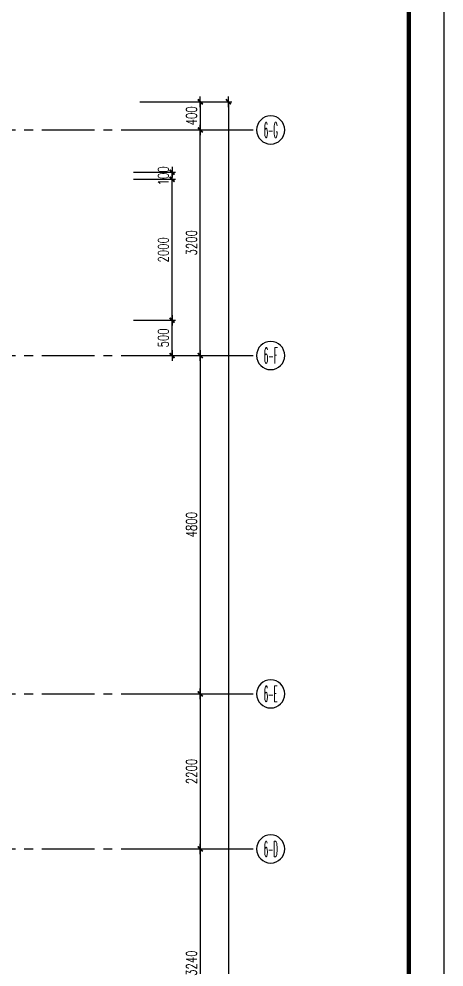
# Model space of a CAD drawing. Extents: x -395226 to -176901, y -140672 to 68263.
# Drawn here: x -241840 to -235802, y 43645 to 57095 of the extents above; entities that cross this region are included whole.
import ezdxf
from ezdxf.enums import TextEntityAlignment as Align

# ---------------------------------------------------------------- set-up
doc = ezdxf.new("R2010")
doc.units = 0
doc.header["$LTSCALE"] = 1000
doc.header["$MEASUREMENT"] = 0
doc.linetypes.add('ACAD_ISO08W100', pattern=[36, 24, -3, 6, -3])
doc.linetypes.add('Plans$0$CENTER2', pattern=[1.125, 0.75, -0.125, 0.125, -0.125])
doc.layers.get('0').update_dxf_attribs({"linetype": 'CONTINUOUS'})
doc.layers.get('Defpoints').update_dxf_attribs({"linetype": 'CONTINUOUS'})
for name, color, linetype in [('A-AXIS', 3, 'CONTINUOUS'), ('A-AXIS-TEXT', 7, 'CONTINUOUS'), ('A-DIM', 201, 'CONTINUOUS'), ('A-DOTE', 8, 'ACAD_ISO08W100'), ('A-PUB-DIM', 3, 'CONTINUOUS'), ('Plans$0$Grid', 9, 'Plans$0$CENTER2'), ('图框', 7, 'CONTINUOUS')]:
    doc.layers.add(name, color=color, linetype=linetype)
doc.styles.add('COMPLEX', font='COMPLEX')
doc.styles.add('DIM_FONT', font='SIMPLEX', dxfattribs={"width": 0.7, "bigfont": 'GBCBIG'})
doc.dimstyles.new('DIM100', dxfattribs={"dimscale": 100, "dimtxt": 3, "dimasz": 0.01, "dimexe": 1, "dimexo": 1, "dimgap": 1, "dimtad": 1, "dimdec": 0, "dimzin": 0, "dimdsep": 46, "dimtxsty": 'DIM_FONT', "dimblk1": '_DIMX', "dimblk2": '_DIMX', "dimsah": 1, "dimcen": 0.01, "dimclrd": 256, "dimclre": 256, "dimclrt": 7, "dimadec": 0, "dimazin": 0, "dimtfac": 1, "dimtdec": 0, "dimtix": 1, "dimtmove": 2, "dimatfit": 3, "dimldrblk": '_DIMX', "dimfxl": 0, "dimtolj": 1, "dimtzin": 5, "dimarcsym": 0})

# ---------------------------------------------------------------- blocks, each defined once
blk = doc.blocks.new('_DIMX')
blk.add_line((-150, 0), (150, 0))
at = {"const_width": 50}
blk.add_lwpolyline([(-70, -70), (70, 70)], dxfattribs=at)
blk = doc.blocks.new('*D490')
at = {"layer": 'A-PUB-DIM', "lineweight": -2}
for p, q in [((7251, 16240), (7852, 16240)), ((7802, 16239), (7802, 11440)), ((7251, 11440), (7852, 11440))]:
    blk.add_line(p, q, dxfattribs=at)
at = {"layer": 'Defpoints', "color": 0}
for p in [(7201, 16240), (7201, 11440), (7802, 11440)]:
    blk.add_point(p, dxfattribs=at)
at = {"layer": 'A-PUB-DIM', "lineweight": -2, "xscale": 0.5, "yscale": 0.5, "zscale": 0.5}
for p, rotation in [((7802, 16240), 90), ((7802, 11440), 270)]:
    blk.add_blockref('_DIMX', p, dxfattribs=dict(at, rotation=rotation))
at = {"layer": 'A-PUB-DIM', "insert": (7677, 13840), "char_height": 150, "attachment_point": 5, "rotation": 90, "style": 'DIM_FONT'}
blk.add_mtext('\\A1;4800', dxfattribs=at)
blk = doc.blocks.new('*D491')
at = {"layer": 'A-PUB-DIM', "lineweight": -2}
for p, q in [((7251, 11440), (7852, 11440)), ((7802, 11439), (7802, 9240)), ((7251, 9240), (7852, 9240))]:
    blk.add_line(p, q, dxfattribs=at)
at = {"layer": 'Defpoints', "color": 0}
for p in [(7201, 11440), (7201, 9240), (7802, 9240)]:
    blk.add_point(p, dxfattribs=at)
at = {"layer": 'A-PUB-DIM', "lineweight": -2, "xscale": 0.5, "yscale": 0.5, "zscale": 0.5}
for p, rotation in [((7802, 11440), 90), ((7802, 9240), 270)]:
    blk.add_blockref('_DIMX', p, dxfattribs=dict(at, rotation=rotation))
at = {"layer": 'A-PUB-DIM', "insert": (7677, 10340), "char_height": 150, "attachment_point": 5, "rotation": 90, "style": 'DIM_FONT'}
blk.add_mtext('\\A1;2200', dxfattribs=at)
blk = doc.blocks.new('*D492')
at = {"layer": 'A-PUB-DIM', "lineweight": -2}
for p, q in [((7251, 9240), (7852, 9240)), ((7802, 9239), (7802, 6001)), ((7251, 6000), (7852, 6000))]:
    blk.add_line(p, q, dxfattribs=at)
at = {"layer": 'Defpoints', "color": 0}
for p in [(7201, 9240), (7201, 6000), (7802, 6000)]:
    blk.add_point(p, dxfattribs=at)
at = {"layer": 'A-PUB-DIM', "lineweight": -2, "xscale": 0.5, "yscale": 0.5, "zscale": 0.5}
for p, rotation in [((7802, 9240), 90), ((7802, 6000), 270)]:
    blk.add_blockref('_DIMX', p, dxfattribs=dict(at, rotation=rotation))
at = {"layer": 'A-PUB-DIM', "insert": (7677, 7620), "char_height": 150, "attachment_point": 5, "rotation": 90, "style": 'DIM_FONT'}
blk.add_mtext('\\A1;3240', dxfattribs=at)
blk = doc.blocks.new('*D495')
at = {"layer": 'A-PUB-DIM', "lineweight": -2}
for p, q in [((6943, 19840), (8252, 19840)), ((8202, 19840), (8202, -10799)), ((6943, -10800), (8252, -10800))]:
    blk.add_line(p, q, dxfattribs=at)
at = {"layer": 'Defpoints', "color": 0}
for p in [(6893, 19840), (6893, -10800), (8202, -10800)]:
    blk.add_point(p, dxfattribs=at)
at = {"layer": 'A-PUB-DIM', "lineweight": -2, "xscale": 0.5, "yscale": 0.5, "zscale": 0.5}
for p, rotation in [((8202, 19840), 90), ((8202, -10800), 270)]:
    blk.add_blockref('_DIMX', p, dxfattribs=dict(at, rotation=rotation))
at = {"layer": 'A-PUB-DIM', "insert": (8077, 4520), "char_height": 150, "attachment_point": 5, "rotation": 90, "style": 'DIM_FONT'}
blk.add_mtext('\\A1;30640', dxfattribs=at)
blk = doc.blocks.new('_AXISO')
blk.add_circle((0, 0), 0.5)
at = {"layer": 'A-AXIS-TEXT', "style": 'COMPLEX', "width": 1.041667}
blk.add_attdef('A', text='', height=0.56, dxfattribs=at).set_placement((-0.25, -0.28), (0.25, -0.28), align=Align.FIT)
blk = doc.blocks.new('*D503')
at = {"layer": 'A-PUB-DIM', "lineweight": -2}
for p, q in [((7251, 19440), (7852, 19440)), ((7802, 16240), (7802, 19439)), ((7251, 16240), (7852, 16240))]:
    blk.add_line(p, q, dxfattribs=at)
at = {"layer": 'Defpoints', "color": 0}
for p in [(7201, 19440), (7802, 19440), (7201, 16240)]:
    blk.add_point(p, dxfattribs=at)
at = {"layer": 'A-PUB-DIM', "lineweight": -2, "xscale": 0.5, "yscale": 0.5, "zscale": 0.5}
for p, rotation in [((7802, 19440), 90), ((7802, 16240), 270)]:
    blk.add_blockref('_DIMX', p, dxfattribs=dict(at, rotation=rotation))
at = {"layer": 'A-PUB-DIM', "insert": (7677, 17840), "char_height": 150, "attachment_point": 5, "rotation": 90, "style": 'DIM_FONT'}
blk.add_mtext('\\A1;3200', dxfattribs=at)
blk = doc.blocks.new('*D506')
at = {"layer": 'A-PUB-DIM', "lineweight": -2}
for p, q in [((7251, 19840), (7852, 19840)), ((7802, 19840), (7802, 19440)), ((7251, 19440), (7852, 19440))]:
    blk.add_line(p, q, dxfattribs=at)
at = {"layer": 'Defpoints', "color": 0}
for p in [(7201, 19840), (7201, 19440), (7802, 19440)]:
    blk.add_point(p, dxfattribs=at)
at = {"layer": 'A-PUB-DIM', "lineweight": -2, "xscale": 0.5, "yscale": 0.5, "zscale": 0.5}
for p, rotation in [((7802, 19840), 90), ((7802, 19440), 270)]:
    blk.add_blockref('_DIMX', p, dxfattribs=dict(at, rotation=rotation))
at = {"layer": 'A-PUB-DIM', "insert": (7677, 19640), "char_height": 150, "attachment_point": 5, "rotation": 90, "style": 'DIM_FONT'}
blk.add_mtext('\\A1;400', dxfattribs=at)
blk = doc.blocks.new('*D411')
at = {"layer": 'A-DIM', "lineweight": -2}
for p, q in [((-240213, 54920), (-239615, 54920)), ((-239665, 54920), (-239665, 54921)), ((-239665, 54820), (-239665, 54920)), ((-240213, 54820), (-239615, 54820)), ((-239665, 54819), (-239665, 54819))]:
    blk.add_line(p, q, dxfattribs=at)
at = {"layer": 'Defpoints', "color": 0}
for p in [(-240263, 54920), (-239665, 54920), (-240263, 54820)]:
    blk.add_point(p, dxfattribs=at)
at = {"layer": 'A-DIM', "lineweight": -2, "xscale": 0.5, "yscale": 0.5, "zscale": 0.5}
for p, rotation in [((-239665, 54920), 270), ((-239665, 54820), 90)]:
    blk.add_blockref('_DIMX', p, dxfattribs=dict(at, rotation=rotation))
at = {"layer": 'A-DIM', "insert": (-239790, 54870), "char_height": 150, "attachment_point": 5, "rotation": 90, "style": 'DIM_FONT'}
blk.add_mtext('\\A1;100', dxfattribs=at)
blk = doc.blocks.new('*D412')
at = {"layer": 'A-DIM', "lineweight": -2}
for p, q in [((-240213, 54820), (-239615, 54820)), ((-239665, 52820), (-239665, 54819)), ((-240213, 52820), (-239615, 52820))]:
    blk.add_line(p, q, dxfattribs=at)
at = {"layer": 'Defpoints', "color": 0}
for p in [(-240263, 54820), (-239665, 54820), (-240263, 52820)]:
    blk.add_point(p, dxfattribs=at)
at = {"layer": 'A-DIM', "lineweight": -2, "xscale": 0.5, "yscale": 0.5, "zscale": 0.5}
for p, rotation in [((-239665, 54820), 90), ((-239665, 52820), 270)]:
    blk.add_blockref('_DIMX', p, dxfattribs=dict(at, rotation=rotation))
at = {"layer": 'A-DIM', "insert": (-239790, 53820), "char_height": 150, "attachment_point": 5, "rotation": 90, "style": 'DIM_FONT'}
blk.add_mtext('\\A1;2000', dxfattribs=at)
blk = doc.blocks.new('*D413')
at = {"layer": 'A-DIM', "lineweight": -2}
for p, q in [((-240213, 52820), (-239615, 52820)), ((-239665, 52320), (-239665, 52819)), ((-240213, 52320), (-239615, 52320))]:
    blk.add_line(p, q, dxfattribs=at)
at = {"layer": 'Defpoints', "color": 0}
for p in [(-240263, 52820), (-239665, 52820), (-240263, 52320)]:
    blk.add_point(p, dxfattribs=at)
at = {"layer": 'A-DIM', "lineweight": -2, "xscale": 0.5, "yscale": 0.5, "zscale": 0.5}
for p, rotation in [((-239665, 52820), 90), ((-239665, 52320), 270)]:
    blk.add_blockref('_DIMX', p, dxfattribs=dict(at, rotation=rotation))
at = {"layer": 'A-DIM', "insert": (-239790, 52570), "char_height": 150, "attachment_point": 5, "rotation": 90, "style": 'DIM_FONT'}
blk.add_mtext('\\A1;500', dxfattribs=at)
blk = doc.blocks.new('TJAD_TK_A0')
at = {"layer": '图框'}
blk.add_line((2162, 399.3), (973, 399.3), dxfattribs=at)
at = {"layer": '图框', "const_width": 1.2}
blk.add_lwpolyline([(2152, -431.7), (2152, 389.3), (998, 389.3), (998, -431.7)], close=True, dxfattribs=at)
blk = doc.blocks.new('Grid')
at = {"layer": 'Plans$0$Grid', "color": 8}
for p, q in [((-28198.2, 19440), (8601.8, 19440)), ((-28198.2, 16240), (8601.8, 16240)), ((-28198.2, 11440), (8601.8, 11440)), ((-28198.2, 9240), (8601.8, 9240))]:
    blk.add_line(p, q, dxfattribs=at)
at = {"layer": 'A-AXIS'}
ref = blk.add_blockref('_AXISO', (8801.8, 19440), dxfattribs=dict(at, xscale=-400.0000000232831, yscale=399.9999999941792, zscale=400))
ref.add_attrib('A', '6-G', dxfattribs={"layer": 'A-AXIS-TEXT', "height": 224, "style": 'COMPLEX', "width": 0.287528}).set_placement((8705.5, 19328), (8901.8, 19328), align=Align.FIT)
ref = blk.add_blockref('_AXISO', (8801.8, 16240), dxfattribs=dict(at, xscale=-400.0000000232831, yscale=399.9999999941792, zscale=400))
ref.add_attrib('A', '6-F', dxfattribs={"layer": 'A-AXIS-TEXT', "height": 224, "style": 'COMPLEX', "width": 0.296803}).set_placement((8705.5, 16128), (8901.8, 16128), align=Align.FIT)
ref = blk.add_blockref('_AXISO', (8801.8, 11440), dxfattribs=dict(at, xscale=-400.0000000232831, yscale=399.9999999941792, zscale=400))
ref.add_attrib('A', '6-E', dxfattribs={"layer": 'A-AXIS-TEXT', "height": 224, "style": 'COMPLEX', "width": 0.296803}).set_placement((8705.5, 11328), (8901.8, 11328), align=Align.FIT)
ref = blk.add_blockref('_AXISO', (8801.8, 9240), dxfattribs=dict(at, xscale=-400.0000000232831, yscale=399.9999999941792, zscale=400))
ref.add_attrib('A', '6-D', dxfattribs={"layer": 'A-AXIS-TEXT', "height": 224, "style": 'COMPLEX', "width": 0.292092}).set_placement((8705.5, 9128), (8901.8, 9128), align=Align.FIT)
at = {"layer": 'A-PUB-DIM'}
for base, p1, p2, angle, picture, middle in [((8201.8, -10800), (6893.4, 19840), (6893.4, -10800), 90, '*D495', (8076.8, 4520)), ((7801.8, 19440), (7201.1, 19840), (7201.1, 19440), 90, '*D506', (7676.8, 19640)), ((7801.8, 19440), (7201.1, 16240), (7201.1, 19440), 270, '*D503', (7676.8, 17840)), ((7801.8, 11440), (7201.1, 16240), (7201.1, 11440), 90, '*D490', (7676.8, 13840)), ((7801.8, 9240), (7201.1, 11440), (7201.1, 9240), 90, '*D491', (7676.8, 10340)), ((7801.8, 6000), (7201.1, 9240), (7201.1, 6000), 90, '*D492', (7676.8, 7620))]:
    dim = blk.add_linear_dim(base=base, p1=p1, p2=p2, angle=angle, dimstyle='DIM100', override={"dimscale": 50, "dimclrt": 256}, dxfattribs=at)
    dim.commit()
    dim.dimension.update_dxf_attribs({"geometry": picture, "text_midpoint": middle})

msp = doc.modelspace()

# ---------------------------------------------------------------- block references
at = {"layer": 'A-DOTE'}
msp.add_blockref('Grid', (-247066.6, 36079.8), dxfattribs=at)
at = {"layer": '图框', "xscale": 50, "yscale": 50, "zscale": 50, "rotation": 270}
msp.add_blockref('TJAD_TK_A0', (-255767, 116912.9), dxfattribs=at)

# ---------------------------------------------------------------- dimensions: what is measured, and where the dimension line sits
at = {"layer": 'A-DIM'}
for base, p1, p2, picture, middle in [((-239664.9, 54919.8), (-240263.5, 54819.8), (-240263.5, 54919.8), '*D411', (-239789.9, 54869.8)), ((-239664.9, 54819.8), (-240263.5, 52819.8), (-240263.5, 54819.8), '*D412', (-239789.9, 53819.8)), ((-239664.9, 52819.8), (-240263.5, 52319.8), (-240263.5, 52819.8), '*D413', (-239789.9, 52569.8))]:
    dim = msp.add_linear_dim(base=base, p1=p1, p2=p2, angle=270, dimstyle='DIM100', override={"dimscale": 50, "dimclrt": 256}, dxfattribs=at)
    dim.commit()
    dim.dimension.update_dxf_attribs({"geometry": picture, "text_midpoint": middle})

doc.saveas('drawing.dxf')
